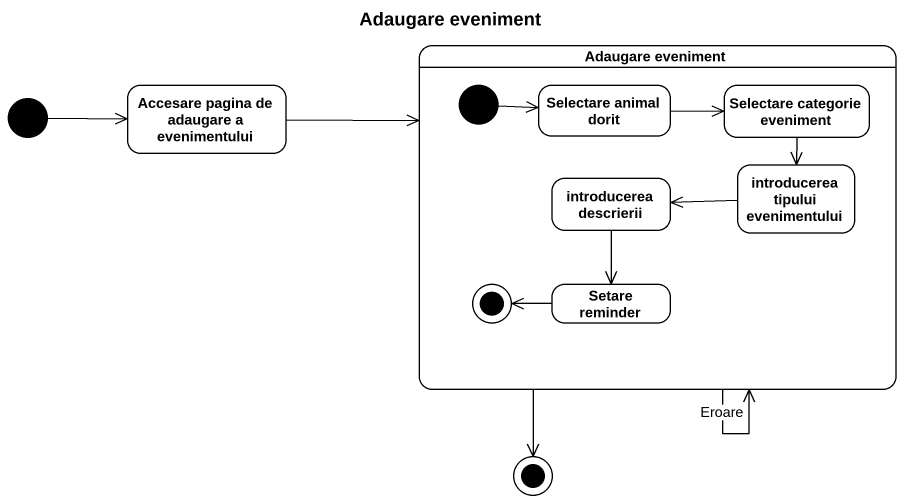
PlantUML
@startuml
title Adaugare eveniment
hide empty description
state "Accesare pagina de adaugare a evenimentului" as Accesare_pagina_de_adaugare
state "Adaugare eveniment" as Adaugare_eveniment {
  state "Selectare animal dorit" as Selectare_animal_dorit
  state "Selectare categorie eveniment" as Selectare_categorie
  state "introducerea descrierii" as introducerea_descrierii
  state "introducerea tipului evenimentului" as introducerea_tipului
  state "Setare reminder" as Setare_reminder
  [*] -right-> Selectare_animal_dorit
  Setare_reminder -left-> [*]
}
[*] -right-> Accesare_pagina_de_adaugare
Accesare_pagina_de_adaugare -right-> Adaugare_eveniment
Adaugare_eveniment --> Adaugare_eveniment : Eroare
Selectare_animal_dorit -right-> Selectare_categorie
Selectare_categorie --> introducerea_tipului
introducerea_descrierii --> Setare_reminder
introducerea_tipului -left-> introducerea_descrierii
Adaugare_eveniment --> [*]
@enduml
